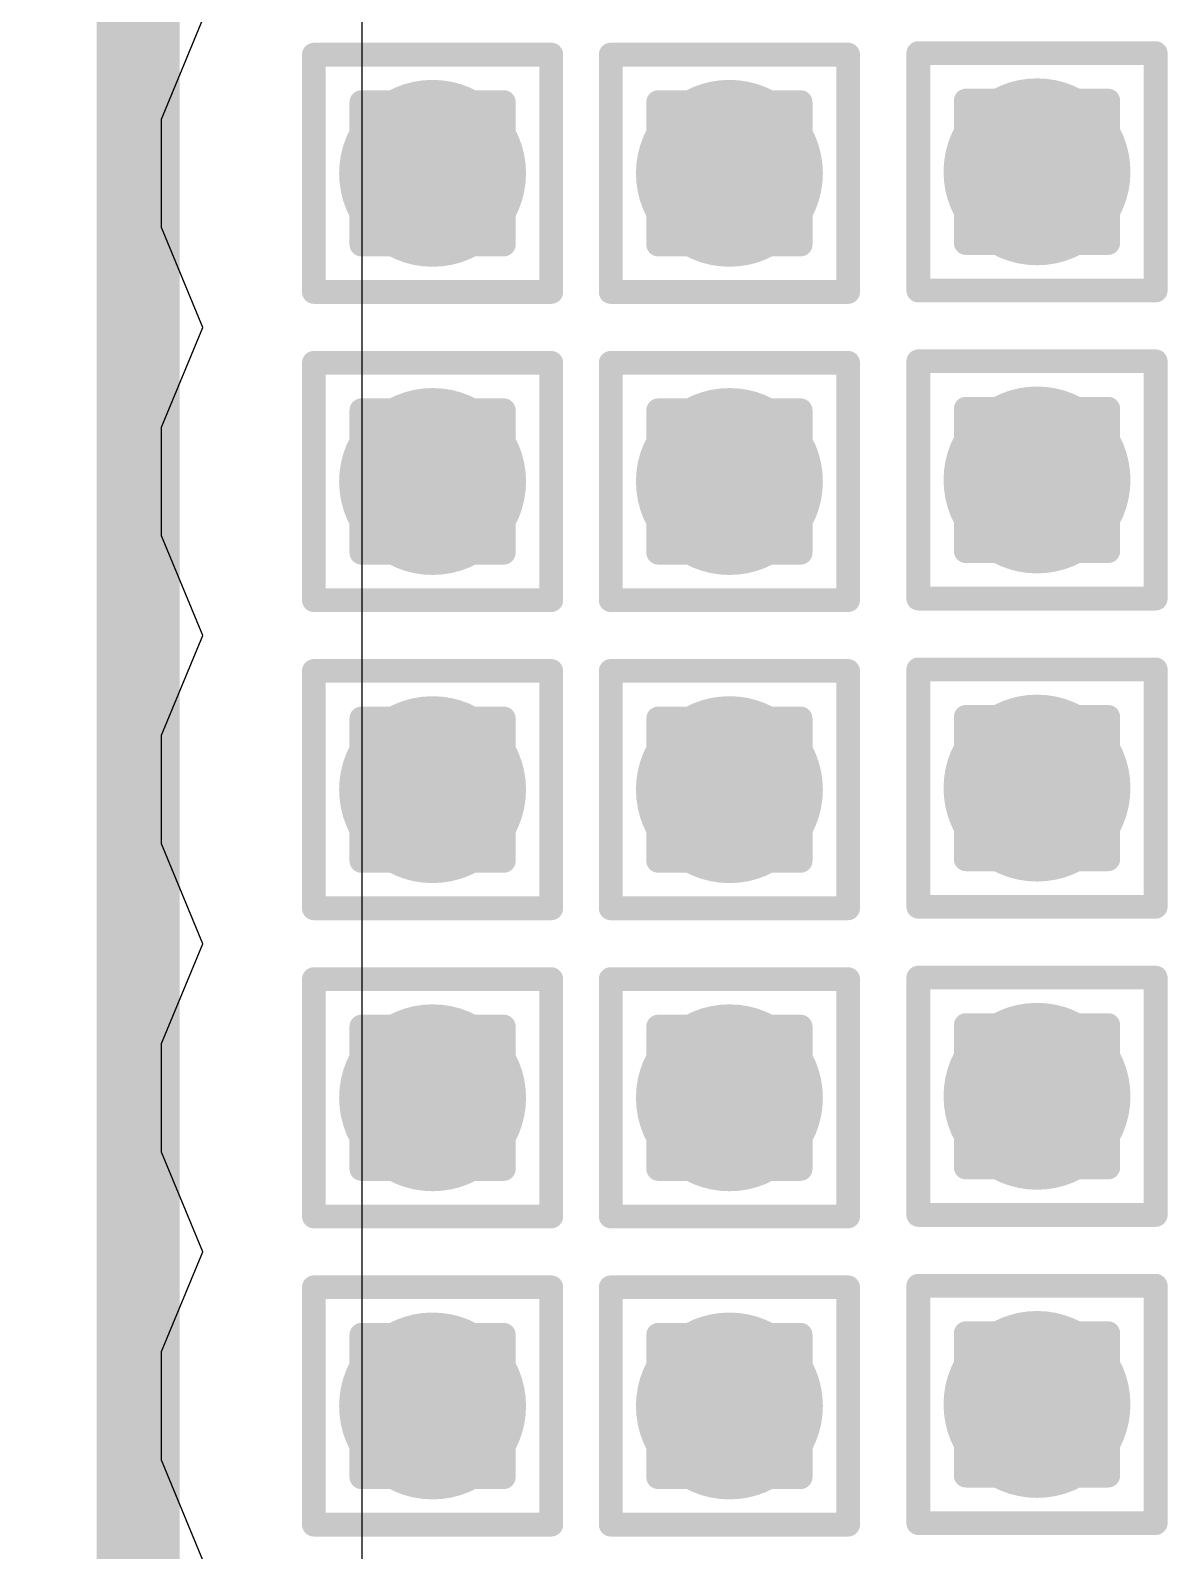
# Model space of a CAD drawing. Header units: inches. Extents: x -12 to 5357, y -8 to 5291.
# Drawn here: x 31.702 to 34.136, y 20.297 to 23.551 of the extents above; entities that cross this region are included whole.
import ezdxf

# ---------------------------------------------------------------- set-up
doc = ezdxf.new("R2010")
doc.units = ezdxf.units.IN
for name, color, linetype in [('Bottom Layer', 5, 'Continuous'), ('Drill Drawing', 1, 'Continuous'), ('Ground', 16, 'Continuous'), ('Power', 76, 'Continuous'), ('Top Layer', 1, 'Continuous'), ('Via Holes', 16, 'Continuous')]:
    doc.layers.add(name, color=color, linetype=linetype)

msp = doc.modelspace()

# ---------------------------------------------------------------- hatches: boundary and pattern name
at = {"layer": 'Bottom Layer'}
h = msp.add_hatch(color=5, dxfattribs=at)
edge = h.paths.add_edge_path()
edge.add_arc((32.5628, 23.2451), 0.2, 0, 360)
h = msp.add_hatch(color=5, dxfattribs=at)
edge = h.paths.add_edge_path()
edge.add_arc((33.198, 23.2451), 0.2, 0, 360)
h = msp.add_hatch(color=5, dxfattribs=at)
edge = h.paths.add_edge_path()
edge.add_arc((33.8562, 23.2483), 0.2, 0, 360)
h = msp.add_hatch(color=5, dxfattribs=at)
edge = h.paths.add_edge_path()
edge.add_arc((32.5628, 22.5855), 0.2, 0, 360)
h = msp.add_hatch(color=5, dxfattribs=at)
edge = h.paths.add_edge_path()
edge.add_arc((33.198, 22.5855), 0.2, 0, 360)
h = msp.add_hatch(color=5, dxfattribs=at)
edge = h.paths.add_edge_path()
edge.add_arc((33.8562, 22.5888), 0.2, 0, 360)
h = msp.add_hatch(color=5, dxfattribs=at)
edge = h.paths.add_edge_path()
edge.add_arc((32.5628, 21.926), 0.2, 0, 360)
h = msp.add_hatch(color=5, dxfattribs=at)
edge = h.paths.add_edge_path()
edge.add_arc((33.198, 21.926), 0.2, 0, 360)
h = msp.add_hatch(color=5, dxfattribs=at)
edge = h.paths.add_edge_path()
edge.add_arc((33.8562, 21.9293), 0.2, 0, 360)
h = msp.add_hatch(color=5, dxfattribs=at)
edge = h.paths.add_edge_path()
edge.add_arc((32.5628, 21.2665), 0.2, 0, 360)
h = msp.add_hatch(color=5, dxfattribs=at)
edge = h.paths.add_edge_path()
edge.add_arc((33.198, 21.2665), 0.2, 0, 360)
h = msp.add_hatch(color=5, dxfattribs=at)
edge = h.paths.add_edge_path()
edge.add_arc((33.8562, 21.2697), 0.2, 0, 360)
h = msp.add_hatch(color=5, dxfattribs=at)
edge = h.paths.add_edge_path()
edge.add_arc((32.5628, 20.6069), 0.2, 0, 360)
h = msp.add_hatch(color=5, dxfattribs=at)
edge = h.paths.add_edge_path()
edge.add_arc((33.198, 20.6069), 0.2, 0, 360)
h = msp.add_hatch(color=5, dxfattribs=at)
edge = h.paths.add_edge_path()
edge.add_arc((33.8562, 20.6102), 0.2, 0, 360)
at = {"layer": 'Ground'}
h = msp.add_hatch(color=16, dxfattribs=at)
edge = h.paths.add_edge_path()
edge.add_arc((32.5628, 23.2451), 0.2, 0, 360)
h = msp.add_hatch(color=16, dxfattribs=at)
edge = h.paths.add_edge_path()
edge.add_arc((33.198, 23.2451), 0.2, 0, 360)
h = msp.add_hatch(color=16, dxfattribs=at)
edge = h.paths.add_edge_path()
edge.add_arc((33.8562, 23.2483), 0.2, 0, 360)
h = msp.add_hatch(color=16, dxfattribs=at)
edge = h.paths.add_edge_path()
edge.add_arc((32.5628, 22.5855), 0.2, 0, 360)
h = msp.add_hatch(color=16, dxfattribs=at)
edge = h.paths.add_edge_path()
edge.add_arc((33.198, 22.5855), 0.2, 0, 360)
h = msp.add_hatch(color=16, dxfattribs=at)
edge = h.paths.add_edge_path()
edge.add_arc((33.8562, 22.5888), 0.2, 0, 360)
h = msp.add_hatch(color=16, dxfattribs=at)
edge = h.paths.add_edge_path()
edge.add_arc((32.5628, 21.926), 0.2, 0, 360)
h = msp.add_hatch(color=16, dxfattribs=at)
edge = h.paths.add_edge_path()
edge.add_arc((33.198, 21.926), 0.2, 0, 360)
h = msp.add_hatch(color=16, dxfattribs=at)
edge = h.paths.add_edge_path()
edge.add_arc((33.8562, 21.9293), 0.2, 0, 360)
h = msp.add_hatch(color=16, dxfattribs=at)
edge = h.paths.add_edge_path()
edge.add_arc((32.5628, 21.2665), 0.2, 0, 360)
h = msp.add_hatch(color=16, dxfattribs=at)
edge = h.paths.add_edge_path()
edge.add_arc((33.198, 21.2665), 0.2, 0, 360)
h = msp.add_hatch(color=16, dxfattribs=at)
edge = h.paths.add_edge_path()
edge.add_arc((33.8562, 21.2697), 0.2, 0, 360)
h = msp.add_hatch(color=16, dxfattribs=at)
edge = h.paths.add_edge_path()
edge.add_arc((32.5628, 20.6069), 0.2, 0, 360)
h = msp.add_hatch(color=16, dxfattribs=at)
edge = h.paths.add_edge_path()
edge.add_arc((33.198, 20.6069), 0.2, 0, 360)
h = msp.add_hatch(color=16, dxfattribs=at)
edge = h.paths.add_edge_path()
edge.add_arc((33.8562, 20.6102), 0.2, 0, 360)
at = {"layer": 'Power'}
h = msp.add_hatch(color=76, dxfattribs=at)
edge = h.paths.add_edge_path()
edge.add_arc((32.5628, 23.2451), 0.2, 0, 360)
h = msp.add_hatch(color=76, dxfattribs=at)
edge = h.paths.add_edge_path()
edge.add_arc((33.198, 23.2451), 0.2, 0, 360)
h = msp.add_hatch(color=76, dxfattribs=at)
edge = h.paths.add_edge_path()
edge.add_arc((33.8562, 23.2483), 0.2, 0, 360)
h = msp.add_hatch(color=76, dxfattribs=at)
edge = h.paths.add_edge_path()
edge.add_arc((32.5628, 22.5855), 0.2, 0, 360)
h = msp.add_hatch(color=76, dxfattribs=at)
edge = h.paths.add_edge_path()
edge.add_arc((33.198, 22.5855), 0.2, 0, 360)
h = msp.add_hatch(color=76, dxfattribs=at)
edge = h.paths.add_edge_path()
edge.add_arc((33.8562, 22.5888), 0.2, 0, 360)
h = msp.add_hatch(color=76, dxfattribs=at)
edge = h.paths.add_edge_path()
edge.add_arc((32.5628, 21.926), 0.2, 0, 360)
h = msp.add_hatch(color=76, dxfattribs=at)
edge = h.paths.add_edge_path()
edge.add_arc((33.198, 21.926), 0.2, 0, 360)
h = msp.add_hatch(color=76, dxfattribs=at)
edge = h.paths.add_edge_path()
edge.add_arc((33.8562, 21.9293), 0.2, 0, 360)
h = msp.add_hatch(color=76, dxfattribs=at)
edge = h.paths.add_edge_path()
edge.add_arc((32.5628, 21.2665), 0.2, 0, 360)
h = msp.add_hatch(color=76, dxfattribs=at)
edge = h.paths.add_edge_path()
edge.add_arc((33.198, 21.2665), 0.2, 0, 360)
h = msp.add_hatch(color=76, dxfattribs=at)
edge = h.paths.add_edge_path()
edge.add_arc((33.8562, 21.2697), 0.2, 0, 360)
h = msp.add_hatch(color=76, dxfattribs=at)
edge = h.paths.add_edge_path()
edge.add_arc((32.5628, 20.6069), 0.2, 0, 360)
h = msp.add_hatch(color=76, dxfattribs=at)
edge = h.paths.add_edge_path()
edge.add_arc((33.198, 20.6069), 0.2, 0, 360)
h = msp.add_hatch(color=76, dxfattribs=at)
edge = h.paths.add_edge_path()
edge.add_arc((33.8562, 20.6102), 0.2, 0, 360)
at = {"layer": 'Top Layer'}
h = msp.add_hatch(color=1, dxfattribs=at)
edge = h.paths.add_edge_path()
edge.add_arc((32.5628, 23.2451), 0.2, 0, 360)
h = msp.add_hatch(color=1, dxfattribs=at)
edge = h.paths.add_edge_path()
edge.add_arc((33.198, 23.2451), 0.2, 0, 360)
h = msp.add_hatch(color=1, dxfattribs=at)
edge = h.paths.add_edge_path()
edge.add_arc((33.8562, 23.2483), 0.2, 0, 360)
h = msp.add_hatch(color=1, dxfattribs=at)
edge = h.paths.add_edge_path()
edge.add_arc((32.5628, 22.5855), 0.2, 0, 360)
h = msp.add_hatch(color=1, dxfattribs=at)
edge = h.paths.add_edge_path()
edge.add_arc((33.198, 22.5855), 0.2, 0, 360)
h = msp.add_hatch(color=1, dxfattribs=at)
edge = h.paths.add_edge_path()
edge.add_arc((33.8562, 22.5888), 0.2, 0, 360)
h = msp.add_hatch(color=1, dxfattribs=at)
edge = h.paths.add_edge_path()
edge.add_arc((32.5628, 21.926), 0.2, 0, 360)
h = msp.add_hatch(color=1, dxfattribs=at)
edge = h.paths.add_edge_path()
edge.add_arc((33.198, 21.926), 0.2, 0, 360)
h = msp.add_hatch(color=1, dxfattribs=at)
edge = h.paths.add_edge_path()
edge.add_arc((33.8562, 21.9293), 0.2, 0, 360)
h = msp.add_hatch(color=1, dxfattribs=at)
edge = h.paths.add_edge_path()
edge.add_arc((32.5628, 21.2665), 0.2, 0, 360)
h = msp.add_hatch(color=1, dxfattribs=at)
edge = h.paths.add_edge_path()
edge.add_arc((33.198, 21.2665), 0.2, 0, 360)
h = msp.add_hatch(color=1, dxfattribs=at)
edge = h.paths.add_edge_path()
edge.add_arc((33.8562, 21.2697), 0.2, 0, 360)
h = msp.add_hatch(color=1, dxfattribs=at)
edge = h.paths.add_edge_path()
edge.add_arc((32.5628, 20.6069), 0.2, 0, 360)
h = msp.add_hatch(color=1, dxfattribs=at)
edge = h.paths.add_edge_path()
edge.add_arc((33.198, 20.6069), 0.2, 0, 360)
h = msp.add_hatch(color=1, dxfattribs=at)
edge = h.paths.add_edge_path()
edge.add_arc((33.8562, 20.6102), 0.2, 0, 360)
at = {"layer": 'Via Holes'}
h = msp.add_hatch(color=7, dxfattribs=at)
edge = h.paths.add_edge_path()
edge.add_arc((32.5628, 23.2451), 0.1, 0, 360)
h = msp.add_hatch(color=7, dxfattribs=at)
edge = h.paths.add_edge_path()
edge.add_arc((33.198, 23.2451), 0.1, 0, 360)
h = msp.add_hatch(color=7, dxfattribs=at)
edge = h.paths.add_edge_path()
edge.add_arc((33.8562, 23.2483), 0.1, 0, 360)
h = msp.add_hatch(color=7, dxfattribs=at)
edge = h.paths.add_edge_path()
edge.add_arc((32.5628, 22.5855), 0.1, 0, 360)
h = msp.add_hatch(color=7, dxfattribs=at)
edge = h.paths.add_edge_path()
edge.add_arc((33.198, 22.5855), 0.1, 0, 360)
h = msp.add_hatch(color=7, dxfattribs=at)
edge = h.paths.add_edge_path()
edge.add_arc((33.8562, 22.5888), 0.1, 0, 360)
h = msp.add_hatch(color=7, dxfattribs=at)
edge = h.paths.add_edge_path()
edge.add_arc((33.8562, 21.9293), 0.1, 0, 360)
h = msp.add_hatch(color=7, dxfattribs=at)
edge = h.paths.add_edge_path()
edge.add_arc((32.5628, 21.926), 0.1, 0, 360)
h = msp.add_hatch(color=7, dxfattribs=at)
edge = h.paths.add_edge_path()
edge.add_arc((33.198, 21.926), 0.1, 0, 360)
h = msp.add_hatch(color=7, dxfattribs=at)
edge = h.paths.add_edge_path()
edge.add_arc((32.5628, 21.2665), 0.1, 0, 360)
h = msp.add_hatch(color=7, dxfattribs=at)
edge = h.paths.add_edge_path()
edge.add_arc((33.198, 21.2665), 0.1, 0, 360)
h = msp.add_hatch(color=7, dxfattribs=at)
edge = h.paths.add_edge_path()
edge.add_arc((33.8562, 21.2697), 0.1, 0, 360)
h = msp.add_hatch(color=7, dxfattribs=at)
edge = h.paths.add_edge_path()
edge.add_arc((32.5628, 20.6069), 0.1, 0, 360)
h = msp.add_hatch(color=7, dxfattribs=at)
edge = h.paths.add_edge_path()
edge.add_arc((33.198, 20.6069), 0.1, 0, 360)
h = msp.add_hatch(color=7, dxfattribs=at)
edge = h.paths.add_edge_path()
edge.add_arc((33.8562, 20.6102), 0.1, 0, 360)

# ---------------------------------------------------------------- linework, layer by layer
at = {"layer": 'Bottom Layer'}
msp.add_line((32.4118, 20.2654), (32.4118, 28.7275), dxfattribs=at)
for points in [[(31.9327, 20.2654, 0.1778, 0.1778, 0), (31.9327, 29.426, 0.1778, 0.1778, 0)], [(31.9327, 20.2654, 0.1778, 0.1778, -0.414214), (31.4904, 19.8232, 0.1778, 0.1778, 0)]]:
    msp.add_lwpolyline(points, format="xyseb", dxfattribs=at)
msp.add_lwpolyline([(31.8882, 20.2654, 0.0889, 0.0889, 1), (31.9771, 20.2654, 0.0889, 0.0889, 1)], format="xyseb", close=True, dxfattribs=at)
msp.add_lwpolyline([(31.8882, 20.2654, 0.0889, 0.0889, 1), (31.9771, 20.2654, 0.0889, 0.0889, 1)], format="xyseb", close=True, dxfattribs=at)
at = {"layer": 'Drill Drawing'}
for points in [[(32.3088, 23.4991, 0.0508, 0.0508, 0), (32.8168, 23.4991, 0.0508, 0.0508, 0)], [(32.3088, 22.9911, 0.0508, 0.0508, 0), (32.3088, 23.4991, 0.0508, 0.0508, 0)], [(32.8168, 22.9911, 0.0508, 0.0508, 0), (32.8168, 23.4991, 0.0508, 0.0508, 0)], [(32.944, 23.4991, 0.0508, 0.0508, 0), (33.452, 23.4991, 0.0508, 0.0508, 0)], [(32.944, 22.9911, 0.0508, 0.0508, 0), (32.944, 23.4991, 0.0508, 0.0508, 0)], [(33.452, 22.9911, 0.0508, 0.0508, 0), (33.452, 23.4991, 0.0508, 0.0508, 0)], [(33.6022, 23.5023, 0.0508, 0.0508, 0), (34.1102, 23.5023, 0.0508, 0.0508, 0)], [(33.6022, 22.9943, 0.0508, 0.0508, 0), (33.6022, 23.5023, 0.0508, 0.0508, 0)], [(34.1102, 22.9943, 0.0508, 0.0508, 0), (34.1102, 23.5023, 0.0508, 0.0508, 0)], [(33.7038, 23.4007, 0.0508, 0.0508, 0), (34.0086, 23.4007, 0.0508, 0.0508, 0)], [(33.7038, 23.0959, 0.0508, 0.0508, 0), (33.7038, 23.4007, 0.0508, 0.0508, 0)], [(34.0086, 23.0959, 0.0508, 0.0508, 0), (34.0086, 23.4007, 0.0508, 0.0508, 0)], [(32.4104, 23.3975, 0.0508, 0.0508, 0), (32.7152, 23.3975, 0.0508, 0.0508, 0)], [(32.4104, 23.0927, 0.0508, 0.0508, 0), (32.4104, 23.3975, 0.0508, 0.0508, 0)], [(32.7152, 23.0927, 0.0508, 0.0508, 0), (32.7152, 23.3975, 0.0508, 0.0508, 0)], [(33.0456, 23.3975, 0.0508, 0.0508, 0), (33.3504, 23.3975, 0.0508, 0.0508, 0)], [(33.0456, 23.0927, 0.0508, 0.0508, 0), (33.0456, 23.3975, 0.0508, 0.0508, 0)], [(33.3504, 23.0927, 0.0508, 0.0508, 0), (33.3504, 23.3975, 0.0508, 0.0508, 0)], [(32.4104, 23.0927, 0.0508, 0.0508, 0), (32.7152, 23.0927, 0.0508, 0.0508, 0)], [(33.0456, 23.0927, 0.0508, 0.0508, 0), (33.3504, 23.0927, 0.0508, 0.0508, 0)], [(33.7038, 23.0959, 0.0508, 0.0508, 0), (34.0086, 23.0959, 0.0508, 0.0508, 0)], [(32.3088, 22.9911, 0.0508, 0.0508, 0), (32.8168, 22.9911, 0.0508, 0.0508, 0)], [(32.944, 22.9911, 0.0508, 0.0508, 0), (33.452, 22.9911, 0.0508, 0.0508, 0)], [(33.6022, 22.9943, 0.0508, 0.0508, 0), (34.1102, 22.9943, 0.0508, 0.0508, 0)], [(32.3088, 22.8395, 0.0508, 0.0508, 0), (32.8168, 22.8395, 0.0508, 0.0508, 0)], [(32.3088, 22.3315, 0.0508, 0.0508, 0), (32.3088, 22.8395, 0.0508, 0.0508, 0)], [(32.8168, 22.3315, 0.0508, 0.0508, 0), (32.8168, 22.8395, 0.0508, 0.0508, 0)], [(32.944, 22.8395, 0.0508, 0.0508, 0), (33.452, 22.8395, 0.0508, 0.0508, 0)], [(32.944, 22.3315, 0.0508, 0.0508, 0), (32.944, 22.8395, 0.0508, 0.0508, 0)], [(33.452, 22.3315, 0.0508, 0.0508, 0), (33.452, 22.8395, 0.0508, 0.0508, 0)], [(33.6022, 22.8428, 0.0508, 0.0508, 0), (34.1102, 22.8428, 0.0508, 0.0508, 0)], [(33.6022, 22.3348, 0.0508, 0.0508, 0), (33.6022, 22.8428, 0.0508, 0.0508, 0)], [(34.1102, 22.3348, 0.0508, 0.0508, 0), (34.1102, 22.8428, 0.0508, 0.0508, 0)], [(32.4104, 22.7379, 0.0508, 0.0508, 0), (32.7152, 22.7379, 0.0508, 0.0508, 0)], [(32.4104, 22.4331, 0.0508, 0.0508, 0), (32.4104, 22.7379, 0.0508, 0.0508, 0)], [(32.7152, 22.4331, 0.0508, 0.0508, 0), (32.7152, 22.7379, 0.0508, 0.0508, 0)], [(33.0456, 22.7379, 0.0508, 0.0508, 0), (33.3504, 22.7379, 0.0508, 0.0508, 0)], [(33.0456, 22.4331, 0.0508, 0.0508, 0), (33.0456, 22.7379, 0.0508, 0.0508, 0)], [(33.3504, 22.4331, 0.0508, 0.0508, 0), (33.3504, 22.7379, 0.0508, 0.0508, 0)], [(33.7038, 22.7412, 0.0508, 0.0508, 0), (34.0086, 22.7412, 0.0508, 0.0508, 0)], [(33.7038, 22.4364, 0.0508, 0.0508, 0), (33.7038, 22.7412, 0.0508, 0.0508, 0)], [(34.0086, 22.4364, 0.0508, 0.0508, 0), (34.0086, 22.7412, 0.0508, 0.0508, 0)], [(32.4104, 22.4331, 0.0508, 0.0508, 0), (32.7152, 22.4331, 0.0508, 0.0508, 0)], [(33.0456, 22.4331, 0.0508, 0.0508, 0), (33.3504, 22.4331, 0.0508, 0.0508, 0)], [(33.7038, 22.4364, 0.0508, 0.0508, 0), (34.0086, 22.4364, 0.0508, 0.0508, 0)], [(32.3088, 22.3315, 0.0508, 0.0508, 0), (32.8168, 22.3315, 0.0508, 0.0508, 0)], [(32.944, 22.3315, 0.0508, 0.0508, 0), (33.452, 22.3315, 0.0508, 0.0508, 0)], [(33.6022, 22.3348, 0.0508, 0.0508, 0), (34.1102, 22.3348, 0.0508, 0.0508, 0)], [(32.3088, 22.18, 0.0508, 0.0508, 0), (32.8168, 22.18, 0.0508, 0.0508, 0)], [(32.3088, 21.672, 0.0508, 0.0508, 0), (32.3088, 22.18, 0.0508, 0.0508, 0)], [(32.8168, 21.672, 0.0508, 0.0508, 0), (32.8168, 22.18, 0.0508, 0.0508, 0)], [(32.944, 22.18, 0.0508, 0.0508, 0), (33.452, 22.18, 0.0508, 0.0508, 0)], [(32.944, 21.672, 0.0508, 0.0508, 0), (32.944, 22.18, 0.0508, 0.0508, 0)], [(33.452, 21.672, 0.0508, 0.0508, 0), (33.452, 22.18, 0.0508, 0.0508, 0)], [(33.6022, 22.1833, 0.0508, 0.0508, 0), (34.1102, 22.1833, 0.0508, 0.0508, 0)], [(33.6022, 21.6753, 0.0508, 0.0508, 0), (33.6022, 22.1833, 0.0508, 0.0508, 0)], [(34.1102, 21.6753, 0.0508, 0.0508, 0), (34.1102, 22.1833, 0.0508, 0.0508, 0)], [(32.4104, 22.0784, 0.0508, 0.0508, 0), (32.7152, 22.0784, 0.0508, 0.0508, 0)], [(32.4104, 21.7736, 0.0508, 0.0508, 0), (32.4104, 22.0784, 0.0508, 0.0508, 0)], [(32.7152, 21.7736, 0.0508, 0.0508, 0), (32.7152, 22.0784, 0.0508, 0.0508, 0)], [(33.0456, 22.0784, 0.0508, 0.0508, 0), (33.3504, 22.0784, 0.0508, 0.0508, 0)], [(33.0456, 21.7736, 0.0508, 0.0508, 0), (33.0456, 22.0784, 0.0508, 0.0508, 0)], [(33.3504, 21.7736, 0.0508, 0.0508, 0), (33.3504, 22.0784, 0.0508, 0.0508, 0)], [(33.7038, 22.0817, 0.0508, 0.0508, 0), (34.0086, 22.0817, 0.0508, 0.0508, 0)], [(33.7038, 21.7769, 0.0508, 0.0508, 0), (33.7038, 22.0817, 0.0508, 0.0508, 0)], [(34.0086, 21.7769, 0.0508, 0.0508, 0), (34.0086, 22.0817, 0.0508, 0.0508, 0)], [(32.4104, 21.7736, 0.0508, 0.0508, 0), (32.7152, 21.7736, 0.0508, 0.0508, 0)], [(33.0456, 21.7736, 0.0508, 0.0508, 0), (33.3504, 21.7736, 0.0508, 0.0508, 0)], [(33.7038, 21.7769, 0.0508, 0.0508, 0), (34.0086, 21.7769, 0.0508, 0.0508, 0)], [(32.3088, 21.672, 0.0508, 0.0508, 0), (32.8168, 21.672, 0.0508, 0.0508, 0)], [(32.944, 21.672, 0.0508, 0.0508, 0), (33.452, 21.672, 0.0508, 0.0508, 0)], [(33.6022, 21.6753, 0.0508, 0.0508, 0), (34.1102, 21.6753, 0.0508, 0.0508, 0)], [(32.3088, 21.5205, 0.0508, 0.0508, 0), (32.8168, 21.5205, 0.0508, 0.0508, 0)], [(32.3088, 21.0125, 0.0508, 0.0508, 0), (32.3088, 21.5205, 0.0508, 0.0508, 0)], [(32.8168, 21.0125, 0.0508, 0.0508, 0), (32.8168, 21.5205, 0.0508, 0.0508, 0)], [(32.944, 21.5205, 0.0508, 0.0508, 0), (33.452, 21.5205, 0.0508, 0.0508, 0)], [(32.944, 21.0125, 0.0508, 0.0508, 0), (32.944, 21.5205, 0.0508, 0.0508, 0)], [(33.452, 21.0125, 0.0508, 0.0508, 0), (33.452, 21.5205, 0.0508, 0.0508, 0)], [(33.6022, 21.5237, 0.0508, 0.0508, 0), (34.1102, 21.5237, 0.0508, 0.0508, 0)], [(33.6022, 21.0157, 0.0508, 0.0508, 0), (33.6022, 21.5237, 0.0508, 0.0508, 0)], [(34.1102, 21.0157, 0.0508, 0.0508, 0), (34.1102, 21.5237, 0.0508, 0.0508, 0)], [(32.4104, 21.4189, 0.0508, 0.0508, 0), (32.7152, 21.4189, 0.0508, 0.0508, 0)], [(32.4104, 21.1141, 0.0508, 0.0508, 0), (32.4104, 21.4189, 0.0508, 0.0508, 0)], [(32.7152, 21.1141, 0.0508, 0.0508, 0), (32.7152, 21.4189, 0.0508, 0.0508, 0)], [(33.0456, 21.4189, 0.0508, 0.0508, 0), (33.3504, 21.4189, 0.0508, 0.0508, 0)], [(33.0456, 21.1141, 0.0508, 0.0508, 0), (33.0456, 21.4189, 0.0508, 0.0508, 0)], [(33.3504, 21.1141, 0.0508, 0.0508, 0), (33.3504, 21.4189, 0.0508, 0.0508, 0)], [(33.7038, 21.4221, 0.0508, 0.0508, 0), (34.0086, 21.4221, 0.0508, 0.0508, 0)], [(33.7038, 21.1173, 0.0508, 0.0508, 0), (33.7038, 21.4221, 0.0508, 0.0508, 0)], [(34.0086, 21.1173, 0.0508, 0.0508, 0), (34.0086, 21.4221, 0.0508, 0.0508, 0)], [(32.4104, 21.1141, 0.0508, 0.0508, 0), (32.7152, 21.1141, 0.0508, 0.0508, 0)], [(33.0456, 21.1141, 0.0508, 0.0508, 0), (33.3504, 21.1141, 0.0508, 0.0508, 0)], [(33.7038, 21.1173, 0.0508, 0.0508, 0), (34.0086, 21.1173, 0.0508, 0.0508, 0)], [(32.3088, 21.0125, 0.0508, 0.0508, 0), (32.8168, 21.0125, 0.0508, 0.0508, 0)], [(32.944, 21.0125, 0.0508, 0.0508, 0), (33.452, 21.0125, 0.0508, 0.0508, 0)], [(33.6022, 21.0157, 0.0508, 0.0508, 0), (34.1102, 21.0157, 0.0508, 0.0508, 0)], [(33.6022, 20.8642, 0.0508, 0.0508, 0), (34.1102, 20.8642, 0.0508, 0.0508, 0)], [(33.6022, 20.3562, 0.0508, 0.0508, 0), (33.6022, 20.8642, 0.0508, 0.0508, 0)], [(34.1102, 20.3562, 0.0508, 0.0508, 0), (34.1102, 20.8642, 0.0508, 0.0508, 0)], [(32.3088, 20.8609, 0.0508, 0.0508, 0), (32.8168, 20.8609, 0.0508, 0.0508, 0)], [(32.3088, 20.3529, 0.0508, 0.0508, 0), (32.3088, 20.8609, 0.0508, 0.0508, 0)], [(32.8168, 20.3529, 0.0508, 0.0508, 0), (32.8168, 20.8609, 0.0508, 0.0508, 0)], [(32.944, 20.8609, 0.0508, 0.0508, 0), (33.452, 20.8609, 0.0508, 0.0508, 0)], [(32.944, 20.3529, 0.0508, 0.0508, 0), (32.944, 20.8609, 0.0508, 0.0508, 0)], [(33.452, 20.3529, 0.0508, 0.0508, 0), (33.452, 20.8609, 0.0508, 0.0508, 0)], [(32.4104, 20.7593, 0.0508, 0.0508, 0), (32.7152, 20.7593, 0.0508, 0.0508, 0)], [(32.4104, 20.4545, 0.0508, 0.0508, 0), (32.4104, 20.7593, 0.0508, 0.0508, 0)], [(32.7152, 20.4545, 0.0508, 0.0508, 0), (32.7152, 20.7593, 0.0508, 0.0508, 0)], [(33.0456, 20.7593, 0.0508, 0.0508, 0), (33.3504, 20.7593, 0.0508, 0.0508, 0)], [(33.0456, 20.4545, 0.0508, 0.0508, 0), (33.0456, 20.7593, 0.0508, 0.0508, 0)], [(33.3504, 20.4545, 0.0508, 0.0508, 0), (33.3504, 20.7593, 0.0508, 0.0508, 0)], [(33.7038, 20.7626, 0.0508, 0.0508, 0), (34.0086, 20.7626, 0.0508, 0.0508, 0)], [(33.7038, 20.4578, 0.0508, 0.0508, 0), (33.7038, 20.7626, 0.0508, 0.0508, 0)], [(34.0086, 20.4578, 0.0508, 0.0508, 0), (34.0086, 20.7626, 0.0508, 0.0508, 0)], [(32.4104, 20.4545, 0.0508, 0.0508, 0), (32.7152, 20.4545, 0.0508, 0.0508, 0)], [(33.0456, 20.4545, 0.0508, 0.0508, 0), (33.3504, 20.4545, 0.0508, 0.0508, 0)], [(33.7038, 20.4578, 0.0508, 0.0508, 0), (34.0086, 20.4578, 0.0508, 0.0508, 0)], [(32.3088, 20.3529, 0.0508, 0.0508, 0), (32.8168, 20.3529, 0.0508, 0.0508, 0)], [(32.944, 20.3529, 0.0508, 0.0508, 0), (33.452, 20.3529, 0.0508, 0.0508, 0)], [(33.6022, 20.3562, 0.0508, 0.0508, 0), (34.1102, 20.3562, 0.0508, 0.0508, 0)]]:
    msp.add_lwpolyline(points, format="xyseb", dxfattribs=at)
for points in [[(32.2961, 23.4991, 0.0254, 0.0254, 1), (32.3215, 23.4991, 0.0254, 0.0254, 1)], [(32.2961, 23.4991, 0.0254, 0.0254, 1), (32.3215, 23.4991, 0.0254, 0.0254, 1)], [(32.8041, 23.4991, 0.0254, 0.0254, 1), (32.8295, 23.4991, 0.0254, 0.0254, 1)], [(32.8041, 23.4991, 0.0254, 0.0254, 1), (32.8295, 23.4991, 0.0254, 0.0254, 1)], [(32.9313, 23.4991, 0.0254, 0.0254, 1), (32.9567, 23.4991, 0.0254, 0.0254, 1)], [(32.9313, 23.4991, 0.0254, 0.0254, 1), (32.9567, 23.4991, 0.0254, 0.0254, 1)], [(33.4393, 23.4991, 0.0254, 0.0254, 1), (33.4647, 23.4991, 0.0254, 0.0254, 1)], [(33.4393, 23.4991, 0.0254, 0.0254, 1), (33.4647, 23.4991, 0.0254, 0.0254, 1)], [(33.5895, 23.5023, 0.0254, 0.0254, 1), (33.6149, 23.5023, 0.0254, 0.0254, 1)], [(33.5895, 23.5023, 0.0254, 0.0254, 1), (33.6149, 23.5023, 0.0254, 0.0254, 1)], [(34.0975, 23.5023, 0.0254, 0.0254, 1), (34.1229, 23.5023, 0.0254, 0.0254, 1)], [(34.0975, 23.5023, 0.0254, 0.0254, 1), (34.1229, 23.5023, 0.0254, 0.0254, 1)], [(33.6911, 23.4007, 0.0254, 0.0254, 1), (33.7165, 23.4007, 0.0254, 0.0254, 1)], [(33.6911, 23.4007, 0.0254, 0.0254, 1), (33.7165, 23.4007, 0.0254, 0.0254, 1)], [(33.9959, 23.4007, 0.0254, 0.0254, 1), (34.0213, 23.4007, 0.0254, 0.0254, 1)], [(33.9959, 23.4007, 0.0254, 0.0254, 1), (34.0213, 23.4007, 0.0254, 0.0254, 1)], [(32.3977, 23.3975, 0.0254, 0.0254, 1), (32.4231, 23.3975, 0.0254, 0.0254, 1)], [(32.3977, 23.3975, 0.0254, 0.0254, 1), (32.4231, 23.3975, 0.0254, 0.0254, 1)], [(32.7025, 23.3975, 0.0254, 0.0254, 1), (32.7279, 23.3975, 0.0254, 0.0254, 1)], [(32.7025, 23.3975, 0.0254, 0.0254, 1), (32.7279, 23.3975, 0.0254, 0.0254, 1)], [(33.0329, 23.3975, 0.0254, 0.0254, 1), (33.0583, 23.3975, 0.0254, 0.0254, 1)], [(33.0329, 23.3975, 0.0254, 0.0254, 1), (33.0583, 23.3975, 0.0254, 0.0254, 1)], [(33.3377, 23.3975, 0.0254, 0.0254, 1), (33.3631, 23.3975, 0.0254, 0.0254, 1)], [(33.3377, 23.3975, 0.0254, 0.0254, 1), (33.3631, 23.3975, 0.0254, 0.0254, 1)], [(32.3977, 23.0927, 0.0254, 0.0254, 1), (32.4231, 23.0927, 0.0254, 0.0254, 1)], [(32.3977, 23.0927, 0.0254, 0.0254, 1), (32.4231, 23.0927, 0.0254, 0.0254, 1)], [(32.7025, 23.0927, 0.0254, 0.0254, 1), (32.7279, 23.0927, 0.0254, 0.0254, 1)], [(32.7025, 23.0927, 0.0254, 0.0254, 1), (32.7279, 23.0927, 0.0254, 0.0254, 1)], [(33.0329, 23.0927, 0.0254, 0.0254, 1), (33.0583, 23.0927, 0.0254, 0.0254, 1)], [(33.0329, 23.0927, 0.0254, 0.0254, 1), (33.0583, 23.0927, 0.0254, 0.0254, 1)], [(33.3377, 23.0927, 0.0254, 0.0254, 1), (33.3631, 23.0927, 0.0254, 0.0254, 1)], [(33.3377, 23.0927, 0.0254, 0.0254, 1), (33.3631, 23.0927, 0.0254, 0.0254, 1)], [(33.6911, 23.0959, 0.0254, 0.0254, 1), (33.7165, 23.0959, 0.0254, 0.0254, 1)], [(33.6911, 23.0959, 0.0254, 0.0254, 1), (33.7165, 23.0959, 0.0254, 0.0254, 1)], [(33.9959, 23.0959, 0.0254, 0.0254, 1), (34.0213, 23.0959, 0.0254, 0.0254, 1)], [(33.9959, 23.0959, 0.0254, 0.0254, 1), (34.0213, 23.0959, 0.0254, 0.0254, 1)], [(32.2961, 22.9911, 0.0254, 0.0254, 1), (32.3215, 22.9911, 0.0254, 0.0254, 1)], [(32.2961, 22.9911, 0.0254, 0.0254, 1), (32.3215, 22.9911, 0.0254, 0.0254, 1)], [(32.8041, 22.9911, 0.0254, 0.0254, 1), (32.8295, 22.9911, 0.0254, 0.0254, 1)], [(32.8041, 22.9911, 0.0254, 0.0254, 1), (32.8295, 22.9911, 0.0254, 0.0254, 1)], [(32.9313, 22.9911, 0.0254, 0.0254, 1), (32.9567, 22.9911, 0.0254, 0.0254, 1)], [(32.9313, 22.9911, 0.0254, 0.0254, 1), (32.9567, 22.9911, 0.0254, 0.0254, 1)], [(33.4393, 22.9911, 0.0254, 0.0254, 1), (33.4647, 22.9911, 0.0254, 0.0254, 1)], [(33.4393, 22.9911, 0.0254, 0.0254, 1), (33.4647, 22.9911, 0.0254, 0.0254, 1)], [(33.5895, 22.9943, 0.0254, 0.0254, 1), (33.6149, 22.9943, 0.0254, 0.0254, 1)], [(33.5895, 22.9943, 0.0254, 0.0254, 1), (33.6149, 22.9943, 0.0254, 0.0254, 1)], [(34.0975, 22.9943, 0.0254, 0.0254, 1), (34.1229, 22.9943, 0.0254, 0.0254, 1)], [(34.0975, 22.9943, 0.0254, 0.0254, 1), (34.1229, 22.9943, 0.0254, 0.0254, 1)], [(32.2961, 22.8395, 0.0254, 0.0254, 1), (32.3215, 22.8395, 0.0254, 0.0254, 1)], [(32.2961, 22.8395, 0.0254, 0.0254, 1), (32.3215, 22.8395, 0.0254, 0.0254, 1)], [(32.8041, 22.8395, 0.0254, 0.0254, 1), (32.8295, 22.8395, 0.0254, 0.0254, 1)], [(32.8041, 22.8395, 0.0254, 0.0254, 1), (32.8295, 22.8395, 0.0254, 0.0254, 1)], [(32.9313, 22.8395, 0.0254, 0.0254, 1), (32.9567, 22.8395, 0.0254, 0.0254, 1)], [(32.9313, 22.8395, 0.0254, 0.0254, 1), (32.9567, 22.8395, 0.0254, 0.0254, 1)], [(33.4393, 22.8395, 0.0254, 0.0254, 1), (33.4647, 22.8395, 0.0254, 0.0254, 1)], [(33.4393, 22.8395, 0.0254, 0.0254, 1), (33.4647, 22.8395, 0.0254, 0.0254, 1)], [(33.5895, 22.8428, 0.0254, 0.0254, 1), (33.6149, 22.8428, 0.0254, 0.0254, 1)], [(33.5895, 22.8428, 0.0254, 0.0254, 1), (33.6149, 22.8428, 0.0254, 0.0254, 1)], [(34.0975, 22.8428, 0.0254, 0.0254, 1), (34.1229, 22.8428, 0.0254, 0.0254, 1)], [(34.0975, 22.8428, 0.0254, 0.0254, 1), (34.1229, 22.8428, 0.0254, 0.0254, 1)], [(32.3977, 22.7379, 0.0254, 0.0254, 1), (32.4231, 22.7379, 0.0254, 0.0254, 1)], [(32.3977, 22.7379, 0.0254, 0.0254, 1), (32.4231, 22.7379, 0.0254, 0.0254, 1)], [(32.7025, 22.7379, 0.0254, 0.0254, 1), (32.7279, 22.7379, 0.0254, 0.0254, 1)], [(32.7025, 22.7379, 0.0254, 0.0254, 1), (32.7279, 22.7379, 0.0254, 0.0254, 1)], [(33.0329, 22.7379, 0.0254, 0.0254, 1), (33.0583, 22.7379, 0.0254, 0.0254, 1)], [(33.0329, 22.7379, 0.0254, 0.0254, 1), (33.0583, 22.7379, 0.0254, 0.0254, 1)], [(33.3377, 22.7379, 0.0254, 0.0254, 1), (33.3631, 22.7379, 0.0254, 0.0254, 1)], [(33.3377, 22.7379, 0.0254, 0.0254, 1), (33.3631, 22.7379, 0.0254, 0.0254, 1)], [(33.6911, 22.7412, 0.0254, 0.0254, 1), (33.7165, 22.7412, 0.0254, 0.0254, 1)], [(33.6911, 22.7412, 0.0254, 0.0254, 1), (33.7165, 22.7412, 0.0254, 0.0254, 1)], [(33.9959, 22.7412, 0.0254, 0.0254, 1), (34.0213, 22.7412, 0.0254, 0.0254, 1)], [(33.9959, 22.7412, 0.0254, 0.0254, 1), (34.0213, 22.7412, 0.0254, 0.0254, 1)], [(32.3977, 22.4331, 0.0254, 0.0254, 1), (32.4231, 22.4331, 0.0254, 0.0254, 1)], [(32.3977, 22.4331, 0.0254, 0.0254, 1), (32.4231, 22.4331, 0.0254, 0.0254, 1)], [(32.7025, 22.4331, 0.0254, 0.0254, 1), (32.7279, 22.4331, 0.0254, 0.0254, 1)], [(32.7025, 22.4331, 0.0254, 0.0254, 1), (32.7279, 22.4331, 0.0254, 0.0254, 1)], [(33.0329, 22.4331, 0.0254, 0.0254, 1), (33.0583, 22.4331, 0.0254, 0.0254, 1)], [(33.0329, 22.4331, 0.0254, 0.0254, 1), (33.0583, 22.4331, 0.0254, 0.0254, 1)], [(33.3377, 22.4331, 0.0254, 0.0254, 1), (33.3631, 22.4331, 0.0254, 0.0254, 1)], [(33.3377, 22.4331, 0.0254, 0.0254, 1), (33.3631, 22.4331, 0.0254, 0.0254, 1)], [(33.6911, 22.4364, 0.0254, 0.0254, 1), (33.7165, 22.4364, 0.0254, 0.0254, 1)], [(33.6911, 22.4364, 0.0254, 0.0254, 1), (33.7165, 22.4364, 0.0254, 0.0254, 1)], [(33.9959, 22.4364, 0.0254, 0.0254, 1), (34.0213, 22.4364, 0.0254, 0.0254, 1)], [(33.9959, 22.4364, 0.0254, 0.0254, 1), (34.0213, 22.4364, 0.0254, 0.0254, 1)], [(32.2961, 22.3315, 0.0254, 0.0254, 1), (32.3215, 22.3315, 0.0254, 0.0254, 1)], [(32.2961, 22.3315, 0.0254, 0.0254, 1), (32.3215, 22.3315, 0.0254, 0.0254, 1)], [(32.8041, 22.3315, 0.0254, 0.0254, 1), (32.8295, 22.3315, 0.0254, 0.0254, 1)], [(32.8041, 22.3315, 0.0254, 0.0254, 1), (32.8295, 22.3315, 0.0254, 0.0254, 1)], [(32.9313, 22.3315, 0.0254, 0.0254, 1), (32.9567, 22.3315, 0.0254, 0.0254, 1)], [(32.9313, 22.3315, 0.0254, 0.0254, 1), (32.9567, 22.3315, 0.0254, 0.0254, 1)], [(33.4393, 22.3315, 0.0254, 0.0254, 1), (33.4647, 22.3315, 0.0254, 0.0254, 1)], [(33.4393, 22.3315, 0.0254, 0.0254, 1), (33.4647, 22.3315, 0.0254, 0.0254, 1)], [(33.5895, 22.3348, 0.0254, 0.0254, 1), (33.6149, 22.3348, 0.0254, 0.0254, 1)], [(33.5895, 22.3348, 0.0254, 0.0254, 1), (33.6149, 22.3348, 0.0254, 0.0254, 1)], [(34.0975, 22.3348, 0.0254, 0.0254, 1), (34.1229, 22.3348, 0.0254, 0.0254, 1)], [(34.0975, 22.3348, 0.0254, 0.0254, 1), (34.1229, 22.3348, 0.0254, 0.0254, 1)], [(32.2961, 22.18, 0.0254, 0.0254, 1), (32.3215, 22.18, 0.0254, 0.0254, 1)], [(32.2961, 22.18, 0.0254, 0.0254, 1), (32.3215, 22.18, 0.0254, 0.0254, 1)], [(32.8041, 22.18, 0.0254, 0.0254, 1), (32.8295, 22.18, 0.0254, 0.0254, 1)], [(32.8041, 22.18, 0.0254, 0.0254, 1), (32.8295, 22.18, 0.0254, 0.0254, 1)], [(32.9313, 22.18, 0.0254, 0.0254, 1), (32.9567, 22.18, 0.0254, 0.0254, 1)], [(32.9313, 22.18, 0.0254, 0.0254, 1), (32.9567, 22.18, 0.0254, 0.0254, 1)], [(33.4393, 22.18, 0.0254, 0.0254, 1), (33.4647, 22.18, 0.0254, 0.0254, 1)], [(33.4393, 22.18, 0.0254, 0.0254, 1), (33.4647, 22.18, 0.0254, 0.0254, 1)], [(33.5895, 22.1833, 0.0254, 0.0254, 1), (33.6149, 22.1833, 0.0254, 0.0254, 1)], [(33.5895, 22.1833, 0.0254, 0.0254, 1), (33.6149, 22.1833, 0.0254, 0.0254, 1)], [(34.0975, 22.1833, 0.0254, 0.0254, 1), (34.1229, 22.1833, 0.0254, 0.0254, 1)], [(34.0975, 22.1833, 0.0254, 0.0254, 1), (34.1229, 22.1833, 0.0254, 0.0254, 1)], [(32.3977, 22.0784, 0.0254, 0.0254, 1), (32.4231, 22.0784, 0.0254, 0.0254, 1)], [(32.3977, 22.0784, 0.0254, 0.0254, 1), (32.4231, 22.0784, 0.0254, 0.0254, 1)], [(32.7025, 22.0784, 0.0254, 0.0254, 1), (32.7279, 22.0784, 0.0254, 0.0254, 1)], [(32.7025, 22.0784, 0.0254, 0.0254, 1), (32.7279, 22.0784, 0.0254, 0.0254, 1)], [(33.0329, 22.0784, 0.0254, 0.0254, 1), (33.0583, 22.0784, 0.0254, 0.0254, 1)], [(33.0329, 22.0784, 0.0254, 0.0254, 1), (33.0583, 22.0784, 0.0254, 0.0254, 1)], [(33.3377, 22.0784, 0.0254, 0.0254, 1), (33.3631, 22.0784, 0.0254, 0.0254, 1)], [(33.3377, 22.0784, 0.0254, 0.0254, 1), (33.3631, 22.0784, 0.0254, 0.0254, 1)], [(33.6911, 22.0817, 0.0254, 0.0254, 1), (33.7165, 22.0817, 0.0254, 0.0254, 1)], [(33.6911, 22.0817, 0.0254, 0.0254, 1), (33.7165, 22.0817, 0.0254, 0.0254, 1)], [(33.9959, 22.0817, 0.0254, 0.0254, 1), (34.0213, 22.0817, 0.0254, 0.0254, 1)], [(33.9959, 22.0817, 0.0254, 0.0254, 1), (34.0213, 22.0817, 0.0254, 0.0254, 1)], [(32.3977, 21.7736, 0.0254, 0.0254, 1), (32.4231, 21.7736, 0.0254, 0.0254, 1)], [(32.3977, 21.7736, 0.0254, 0.0254, 1), (32.4231, 21.7736, 0.0254, 0.0254, 1)], [(32.7025, 21.7736, 0.0254, 0.0254, 1), (32.7279, 21.7736, 0.0254, 0.0254, 1)], [(32.7025, 21.7736, 0.0254, 0.0254, 1), (32.7279, 21.7736, 0.0254, 0.0254, 1)], [(33.0329, 21.7736, 0.0254, 0.0254, 1), (33.0583, 21.7736, 0.0254, 0.0254, 1)], [(33.0329, 21.7736, 0.0254, 0.0254, 1), (33.0583, 21.7736, 0.0254, 0.0254, 1)], [(33.3377, 21.7736, 0.0254, 0.0254, 1), (33.3631, 21.7736, 0.0254, 0.0254, 1)], [(33.3377, 21.7736, 0.0254, 0.0254, 1), (33.3631, 21.7736, 0.0254, 0.0254, 1)], [(33.6911, 21.7769, 0.0254, 0.0254, 1), (33.7165, 21.7769, 0.0254, 0.0254, 1)], [(33.6911, 21.7769, 0.0254, 0.0254, 1), (33.7165, 21.7769, 0.0254, 0.0254, 1)], [(33.9959, 21.7769, 0.0254, 0.0254, 1), (34.0213, 21.7769, 0.0254, 0.0254, 1)], [(33.9959, 21.7769, 0.0254, 0.0254, 1), (34.0213, 21.7769, 0.0254, 0.0254, 1)], [(32.2961, 21.672, 0.0254, 0.0254, 1), (32.3215, 21.672, 0.0254, 0.0254, 1)], [(32.2961, 21.672, 0.0254, 0.0254, 1), (32.3215, 21.672, 0.0254, 0.0254, 1)], [(32.8041, 21.672, 0.0254, 0.0254, 1), (32.8295, 21.672, 0.0254, 0.0254, 1)], [(32.8041, 21.672, 0.0254, 0.0254, 1), (32.8295, 21.672, 0.0254, 0.0254, 1)], [(32.9313, 21.672, 0.0254, 0.0254, 1), (32.9567, 21.672, 0.0254, 0.0254, 1)], [(32.9313, 21.672, 0.0254, 0.0254, 1), (32.9567, 21.672, 0.0254, 0.0254, 1)], [(33.4393, 21.672, 0.0254, 0.0254, 1), (33.4647, 21.672, 0.0254, 0.0254, 1)], [(33.4393, 21.672, 0.0254, 0.0254, 1), (33.4647, 21.672, 0.0254, 0.0254, 1)], [(33.5895, 21.6753, 0.0254, 0.0254, 1), (33.6149, 21.6753, 0.0254, 0.0254, 1)], [(33.5895, 21.6753, 0.0254, 0.0254, 1), (33.6149, 21.6753, 0.0254, 0.0254, 1)], [(34.0975, 21.6753, 0.0254, 0.0254, 1), (34.1229, 21.6753, 0.0254, 0.0254, 1)], [(34.0975, 21.6753, 0.0254, 0.0254, 1), (34.1229, 21.6753, 0.0254, 0.0254, 1)], [(32.2961, 21.5205, 0.0254, 0.0254, 1), (32.3215, 21.5205, 0.0254, 0.0254, 1)], [(32.2961, 21.5205, 0.0254, 0.0254, 1), (32.3215, 21.5205, 0.0254, 0.0254, 1)], [(32.8041, 21.5205, 0.0254, 0.0254, 1), (32.8295, 21.5205, 0.0254, 0.0254, 1)], [(32.8041, 21.5205, 0.0254, 0.0254, 1), (32.8295, 21.5205, 0.0254, 0.0254, 1)], [(32.9313, 21.5205, 0.0254, 0.0254, 1), (32.9567, 21.5205, 0.0254, 0.0254, 1)], [(32.9313, 21.5205, 0.0254, 0.0254, 1), (32.9567, 21.5205, 0.0254, 0.0254, 1)], [(33.4393, 21.5205, 0.0254, 0.0254, 1), (33.4647, 21.5205, 0.0254, 0.0254, 1)], [(33.4393, 21.5205, 0.0254, 0.0254, 1), (33.4647, 21.5205, 0.0254, 0.0254, 1)], [(33.5895, 21.5237, 0.0254, 0.0254, 1), (33.6149, 21.5237, 0.0254, 0.0254, 1)], [(33.5895, 21.5237, 0.0254, 0.0254, 1), (33.6149, 21.5237, 0.0254, 0.0254, 1)], [(34.0975, 21.5237, 0.0254, 0.0254, 1), (34.1229, 21.5237, 0.0254, 0.0254, 1)], [(34.0975, 21.5237, 0.0254, 0.0254, 1), (34.1229, 21.5237, 0.0254, 0.0254, 1)], [(32.3977, 21.4189, 0.0254, 0.0254, 1), (32.4231, 21.4189, 0.0254, 0.0254, 1)], [(32.3977, 21.4189, 0.0254, 0.0254, 1), (32.4231, 21.4189, 0.0254, 0.0254, 1)], [(32.7025, 21.4189, 0.0254, 0.0254, 1), (32.7279, 21.4189, 0.0254, 0.0254, 1)], [(32.7025, 21.4189, 0.0254, 0.0254, 1), (32.7279, 21.4189, 0.0254, 0.0254, 1)], [(33.0329, 21.4189, 0.0254, 0.0254, 1), (33.0583, 21.4189, 0.0254, 0.0254, 1)], [(33.0329, 21.4189, 0.0254, 0.0254, 1), (33.0583, 21.4189, 0.0254, 0.0254, 1)], [(33.3377, 21.4189, 0.0254, 0.0254, 1), (33.3631, 21.4189, 0.0254, 0.0254, 1)], [(33.3377, 21.4189, 0.0254, 0.0254, 1), (33.3631, 21.4189, 0.0254, 0.0254, 1)], [(33.6911, 21.4221, 0.0254, 0.0254, 1), (33.7165, 21.4221, 0.0254, 0.0254, 1)], [(33.6911, 21.4221, 0.0254, 0.0254, 1), (33.7165, 21.4221, 0.0254, 0.0254, 1)], [(33.9959, 21.4221, 0.0254, 0.0254, 1), (34.0213, 21.4221, 0.0254, 0.0254, 1)], [(33.9959, 21.4221, 0.0254, 0.0254, 1), (34.0213, 21.4221, 0.0254, 0.0254, 1)], [(32.3977, 21.1141, 0.0254, 0.0254, 1), (32.4231, 21.1141, 0.0254, 0.0254, 1)], [(32.3977, 21.1141, 0.0254, 0.0254, 1), (32.4231, 21.1141, 0.0254, 0.0254, 1)], [(32.7025, 21.1141, 0.0254, 0.0254, 1), (32.7279, 21.1141, 0.0254, 0.0254, 1)], [(32.7025, 21.1141, 0.0254, 0.0254, 1), (32.7279, 21.1141, 0.0254, 0.0254, 1)], [(33.0329, 21.1141, 0.0254, 0.0254, 1), (33.0583, 21.1141, 0.0254, 0.0254, 1)], [(33.0329, 21.1141, 0.0254, 0.0254, 1), (33.0583, 21.1141, 0.0254, 0.0254, 1)], [(33.3377, 21.1141, 0.0254, 0.0254, 1), (33.3631, 21.1141, 0.0254, 0.0254, 1)], [(33.3377, 21.1141, 0.0254, 0.0254, 1), (33.3631, 21.1141, 0.0254, 0.0254, 1)], [(33.6911, 21.1173, 0.0254, 0.0254, 1), (33.7165, 21.1173, 0.0254, 0.0254, 1)], [(33.6911, 21.1173, 0.0254, 0.0254, 1), (33.7165, 21.1173, 0.0254, 0.0254, 1)], [(33.9959, 21.1173, 0.0254, 0.0254, 1), (34.0213, 21.1173, 0.0254, 0.0254, 1)], [(33.9959, 21.1173, 0.0254, 0.0254, 1), (34.0213, 21.1173, 0.0254, 0.0254, 1)], [(32.2961, 21.0125, 0.0254, 0.0254, 1), (32.3215, 21.0125, 0.0254, 0.0254, 1)], [(32.2961, 21.0125, 0.0254, 0.0254, 1), (32.3215, 21.0125, 0.0254, 0.0254, 1)], [(32.8041, 21.0125, 0.0254, 0.0254, 1), (32.8295, 21.0125, 0.0254, 0.0254, 1)], [(32.8041, 21.0125, 0.0254, 0.0254, 1), (32.8295, 21.0125, 0.0254, 0.0254, 1)], [(32.9313, 21.0125, 0.0254, 0.0254, 1), (32.9567, 21.0125, 0.0254, 0.0254, 1)], [(32.9313, 21.0125, 0.0254, 0.0254, 1), (32.9567, 21.0125, 0.0254, 0.0254, 1)], [(33.4393, 21.0125, 0.0254, 0.0254, 1), (33.4647, 21.0125, 0.0254, 0.0254, 1)], [(33.4393, 21.0125, 0.0254, 0.0254, 1), (33.4647, 21.0125, 0.0254, 0.0254, 1)], [(33.5895, 21.0157, 0.0254, 0.0254, 1), (33.6149, 21.0157, 0.0254, 0.0254, 1)], [(33.5895, 21.0157, 0.0254, 0.0254, 1), (33.6149, 21.0157, 0.0254, 0.0254, 1)], [(34.0975, 21.0157, 0.0254, 0.0254, 1), (34.1229, 21.0157, 0.0254, 0.0254, 1)], [(34.0975, 21.0157, 0.0254, 0.0254, 1), (34.1229, 21.0157, 0.0254, 0.0254, 1)], [(33.5895, 20.8642, 0.0254, 0.0254, 1), (33.6149, 20.8642, 0.0254, 0.0254, 1)], [(33.5895, 20.8642, 0.0254, 0.0254, 1), (33.6149, 20.8642, 0.0254, 0.0254, 1)], [(34.0975, 20.8642, 0.0254, 0.0254, 1), (34.1229, 20.8642, 0.0254, 0.0254, 1)], [(34.0975, 20.8642, 0.0254, 0.0254, 1), (34.1229, 20.8642, 0.0254, 0.0254, 1)], [(32.2961, 20.8609, 0.0254, 0.0254, 1), (32.3215, 20.8609, 0.0254, 0.0254, 1)], [(32.2961, 20.8609, 0.0254, 0.0254, 1), (32.3215, 20.8609, 0.0254, 0.0254, 1)], [(32.8041, 20.8609, 0.0254, 0.0254, 1), (32.8295, 20.8609, 0.0254, 0.0254, 1)], [(32.8041, 20.8609, 0.0254, 0.0254, 1), (32.8295, 20.8609, 0.0254, 0.0254, 1)], [(32.9313, 20.8609, 0.0254, 0.0254, 1), (32.9567, 20.8609, 0.0254, 0.0254, 1)], [(32.9313, 20.8609, 0.0254, 0.0254, 1), (32.9567, 20.8609, 0.0254, 0.0254, 1)], [(33.4393, 20.8609, 0.0254, 0.0254, 1), (33.4647, 20.8609, 0.0254, 0.0254, 1)], [(33.4393, 20.8609, 0.0254, 0.0254, 1), (33.4647, 20.8609, 0.0254, 0.0254, 1)], [(32.3977, 20.7593, 0.0254, 0.0254, 1), (32.4231, 20.7593, 0.0254, 0.0254, 1)], [(32.3977, 20.7593, 0.0254, 0.0254, 1), (32.4231, 20.7593, 0.0254, 0.0254, 1)], [(32.7025, 20.7593, 0.0254, 0.0254, 1), (32.7279, 20.7593, 0.0254, 0.0254, 1)], [(32.7025, 20.7593, 0.0254, 0.0254, 1), (32.7279, 20.7593, 0.0254, 0.0254, 1)], [(33.0329, 20.7593, 0.0254, 0.0254, 1), (33.0583, 20.7593, 0.0254, 0.0254, 1)], [(33.0329, 20.7593, 0.0254, 0.0254, 1), (33.0583, 20.7593, 0.0254, 0.0254, 1)], [(33.3377, 20.7593, 0.0254, 0.0254, 1), (33.3631, 20.7593, 0.0254, 0.0254, 1)], [(33.3377, 20.7593, 0.0254, 0.0254, 1), (33.3631, 20.7593, 0.0254, 0.0254, 1)], [(33.6911, 20.7626, 0.0254, 0.0254, 1), (33.7165, 20.7626, 0.0254, 0.0254, 1)], [(33.6911, 20.7626, 0.0254, 0.0254, 1), (33.7165, 20.7626, 0.0254, 0.0254, 1)], [(33.9959, 20.7626, 0.0254, 0.0254, 1), (34.0213, 20.7626, 0.0254, 0.0254, 1)], [(33.9959, 20.7626, 0.0254, 0.0254, 1), (34.0213, 20.7626, 0.0254, 0.0254, 1)], [(32.3977, 20.4545, 0.0254, 0.0254, 1), (32.4231, 20.4545, 0.0254, 0.0254, 1)], [(32.3977, 20.4545, 0.0254, 0.0254, 1), (32.4231, 20.4545, 0.0254, 0.0254, 1)], [(32.7025, 20.4545, 0.0254, 0.0254, 1), (32.7279, 20.4545, 0.0254, 0.0254, 1)], [(32.7025, 20.4545, 0.0254, 0.0254, 1), (32.7279, 20.4545, 0.0254, 0.0254, 1)], [(33.0329, 20.4545, 0.0254, 0.0254, 1), (33.0583, 20.4545, 0.0254, 0.0254, 1)], [(33.0329, 20.4545, 0.0254, 0.0254, 1), (33.0583, 20.4545, 0.0254, 0.0254, 1)], [(33.3377, 20.4545, 0.0254, 0.0254, 1), (33.3631, 20.4545, 0.0254, 0.0254, 1)], [(33.3377, 20.4545, 0.0254, 0.0254, 1), (33.3631, 20.4545, 0.0254, 0.0254, 1)], [(33.6911, 20.4578, 0.0254, 0.0254, 1), (33.7165, 20.4578, 0.0254, 0.0254, 1)], [(33.6911, 20.4578, 0.0254, 0.0254, 1), (33.7165, 20.4578, 0.0254, 0.0254, 1)], [(33.9959, 20.4578, 0.0254, 0.0254, 1), (34.0213, 20.4578, 0.0254, 0.0254, 1)], [(33.9959, 20.4578, 0.0254, 0.0254, 1), (34.0213, 20.4578, 0.0254, 0.0254, 1)], [(32.2961, 20.3529, 0.0254, 0.0254, 1), (32.3215, 20.3529, 0.0254, 0.0254, 1)], [(32.2961, 20.3529, 0.0254, 0.0254, 1), (32.3215, 20.3529, 0.0254, 0.0254, 1)], [(32.8041, 20.3529, 0.0254, 0.0254, 1), (32.8295, 20.3529, 0.0254, 0.0254, 1)], [(32.8041, 20.3529, 0.0254, 0.0254, 1), (32.8295, 20.3529, 0.0254, 0.0254, 1)], [(32.9313, 20.3529, 0.0254, 0.0254, 1), (32.9567, 20.3529, 0.0254, 0.0254, 1)], [(32.9313, 20.3529, 0.0254, 0.0254, 1), (32.9567, 20.3529, 0.0254, 0.0254, 1)], [(33.4393, 20.3529, 0.0254, 0.0254, 1), (33.4647, 20.3529, 0.0254, 0.0254, 1)], [(33.4393, 20.3529, 0.0254, 0.0254, 1), (33.4647, 20.3529, 0.0254, 0.0254, 1)], [(33.5895, 20.3562, 0.0254, 0.0254, 1), (33.6149, 20.3562, 0.0254, 0.0254, 1)], [(33.5895, 20.3562, 0.0254, 0.0254, 1), (33.6149, 20.3562, 0.0254, 0.0254, 1)], [(34.0975, 20.3562, 0.0254, 0.0254, 1), (34.1229, 20.3562, 0.0254, 0.0254, 1)], [(34.0975, 20.3562, 0.0254, 0.0254, 1), (34.1229, 20.3562, 0.0254, 0.0254, 1)]]:
    msp.add_lwpolyline(points, format="xyseb", close=True, dxfattribs=at)
at = {"layer": 'Power'}
for p, q in [((32.0702, 23.5742), (31.9818, 23.3606)), ((31.9818, 23.3606), (31.9818, 23.1295)), ((31.9818, 23.1295), (32.0702, 22.916)), ((32.0702, 22.9146), (31.9818, 22.7011)), ((32.0702, 22.916), (32.0709, 22.9153)), ((32.0709, 22.9153), (32.0702, 22.9146)), ((31.9818, 22.7011), (31.9818, 22.47)), ((31.9818, 22.47), (32.0702, 22.2564)), ((32.0702, 22.2551), (31.9818, 22.0416)), ((32.0702, 22.2564), (32.0709, 22.2558)), ((32.0709, 22.2558), (32.0702, 22.2551)), ((31.9818, 22.0416), (31.9818, 21.8104)), ((31.9818, 21.8104), (32.0702, 21.5969)), ((32.0702, 21.5956), (31.9818, 21.382)), ((32.0702, 21.5969), (32.0709, 21.5962)), ((32.0709, 21.5962), (32.0702, 21.5956)), ((31.9818, 21.382), (31.9818, 21.1509)), ((31.9818, 21.1509), (32.0702, 20.9374)), ((32.0702, 20.936), (31.9818, 20.7225)), ((32.0702, 20.9374), (32.0709, 20.9367)), ((32.0709, 20.9367), (32.0702, 20.936)), ((31.9818, 20.7225), (31.9818, 20.4914)), ((31.9818, 20.4914), (32.0702, 20.2778))]:
    msp.add_line(p, q, dxfattribs=at)

doc.saveas('drawing.dxf')
